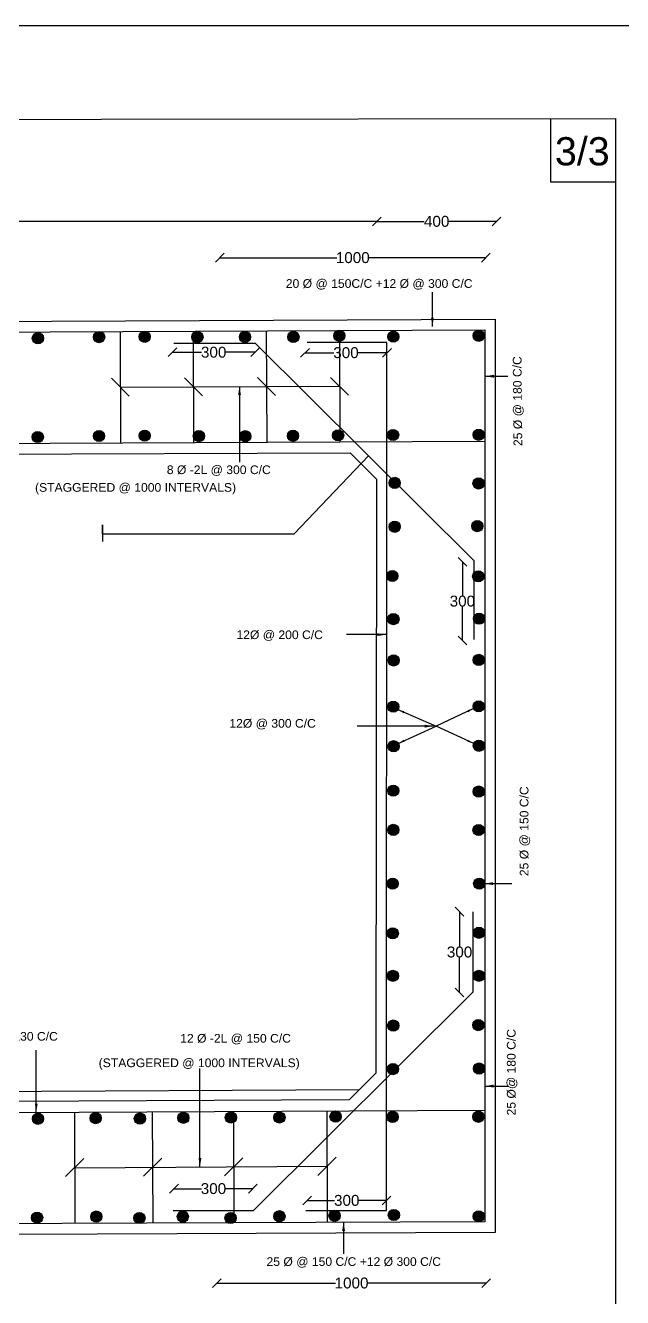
# Model space of a CAD drawing. Header units: metres. Extents: x -480 to 3266, y -8 to 1745.
# Drawn here: x 2079 to 2627, y 578 to 1745 of the extents above; entities that cross this region are included whole.
import ezdxf

# ---------------------------------------------------------------- set-up
doc = ezdxf.new("R2010")
doc.units = ezdxf.units.M
doc.header["$MEASUREMENT"] = 0
doc.layers.add('DIMENSION', color=255, linetype='Continuous')
doc.layers.add('TEXT', color=255, linetype='Continuous')
doc.styles.get("Standard").update_dxf_attribs({"font": 'arial.ttf'})
doc.dimstyles.get("Standard").update_dxf_attribs({"dimtxt": 10, "dimasz": 8, "dimexe": 0.18, "dimexo": 0.0625, "dimgap": 0.09, "dimtad": 0, "dimtih": 1, "dimtoh": 1, "dimdec": 0, "dimzin": 0, "dimdsep": 46, "dimtxsty": 'Standard', "dimblk": 'OBLIQUE', "dimcen": 0, "dimse1": 1, "dimse2": 1, "dimadec": 0, "dimazin": 0, "dimtfac": 1, "dimtdec": 0, "dimtofl": 0, "dimtmove": 0, "dimatfit": 3, "dimfxl": 1, "dimtolj": 1, "dimtzin": 0, "dimarcsym": 0})
picture_1 = doc.add_image_def('image1.jpg', size_in_pixel=(7220, 3380))

# ---------------------------------------------------------------- blocks, each defined once
blk = doc.blocks.new('_Oblique')
at = {"color": 0, "linetype": 'ByBlock', "lineweight": -2}
blk.add_line((-0.5, -0.5), (0.5, 0.5), dxfattribs=at)
blk = doc.blocks.new('*D29')
at = {"layer": 'Defpoints', "color": 0, "transparency": 16777216}
for p in [(1670, 1565.5), (2401.2, 1565.6), (2401.2, 1565.5)]:
    blk.add_point(p, dxfattribs=at)
at = {"layer": 'DIMENSION', "color": 0, "lineweight": -2, "transparency": 16777216}
for p, q in [((1670, 1565.6), (2020.6, 1565.6)), ((2401.2, 1565.6), (2050.6, 1565.6))]:
    blk.add_line(p, q, dxfattribs=at)
at = {"layer": 'DIMENSION', "color": 0, "lineweight": -2, "transparency": 16777216, "xscale": 8, "yscale": 8, "zscale": 8, "rotation": 180}
blk.add_blockref('_Oblique', (1670, 1565.6), dxfattribs=at)
at = {"layer": 'DIMENSION', "color": 0, "lineweight": -2, "transparency": 16777216, "xscale": 8, "yscale": 8, "zscale": 8}
blk.add_blockref('_Oblique', (2401.2, 1565.6), dxfattribs=at)
at = {"layer": 'DIMENSION', "color": 0, "transparency": 16777216, "insert": (2035.6, 1565.6), "char_height": 10, "attachment_point": 5}
blk.add_mtext('\\A1;3000', dxfattribs=at)
blk = doc.blocks.new('*D30')
at = {"layer": 'Defpoints', "color": 0, "transparency": 16777216}
for p in [(2401.2, 1565.6), (2510.8, 1565.6), (2510.8, 1565.6)]:
    blk.add_point(p, dxfattribs=at)
at = {"layer": 'DIMENSION', "color": 0, "lineweight": -2, "transparency": 16777216}
for p, q in [((2401.2, 1565.6), (2444.6, 1565.6)), ((2510.8, 1565.6), (2467.3, 1565.6))]:
    blk.add_line(p, q, dxfattribs=at)
at = {"layer": 'DIMENSION', "color": 0, "lineweight": -2, "transparency": 16777216, "xscale": 8, "yscale": 8, "zscale": 8, "rotation": 180}
blk.add_blockref('_Oblique', (2401.2, 1565.6), dxfattribs=at)
at = {"layer": 'DIMENSION', "color": 0, "lineweight": -2, "transparency": 16777216, "xscale": 8, "yscale": 8, "zscale": 8}
blk.add_blockref('_Oblique', (2510.8, 1565.6), dxfattribs=at)
at = {"layer": 'DIMENSION', "color": 0, "transparency": 16777216, "insert": (2456, 1565.6), "char_height": 10, "attachment_point": 5}
blk.add_mtext('\\A1;400', dxfattribs=at)
blk = doc.blocks.new('*D32')
at = {"layer": 'Defpoints', "color": 0, "transparency": 16777216}
for p in [(2257.1, 1531.7), (2501, 1532.3), (2501, 1531.7)]:
    blk.add_point(p, dxfattribs=at)
at = {"layer": 'DIMENSION', "color": 0, "lineweight": -2, "transparency": 16777216}
for p, q in [((2257.1, 1532.3), (2364.5, 1532.3)), ((2501, 1532.3), (2393.6, 1532.3))]:
    blk.add_line(p, q, dxfattribs=at)
at = {"layer": 'DIMENSION', "color": 0, "lineweight": -2, "transparency": 16777216, "xscale": 8, "yscale": 8, "zscale": 8, "rotation": 180}
blk.add_blockref('_Oblique', (2257.1, 1532.3), dxfattribs=at)
at = {"layer": 'DIMENSION', "color": 0, "lineweight": -2, "transparency": 16777216, "xscale": 8, "yscale": 8, "zscale": 8}
blk.add_blockref('_Oblique', (2501, 1532.3), dxfattribs=at)
at = {"layer": 'DIMENSION', "color": 0, "transparency": 16777216, "insert": (2379, 1532.3), "char_height": 10, "attachment_point": 5}
blk.add_mtext('\\A1;1000', dxfattribs=at)
blk = doc.blocks.new('*D37')
at = {"layer": 'Defpoints', "color": 0, "transparency": 16777216}
for p in [(2213.5, 1445.9), (2289.4, 1445.9), (2289.4, 1445.5)]:
    blk.add_point(p, dxfattribs=at)
at = {"layer": 'DIMENSION', "color": 0, "lineweight": -2, "transparency": 16777216}
for p, q in [((2213.5, 1445.5), (2240.3, 1445.5)), ((2289.4, 1445.5), (2262.6, 1445.5))]:
    blk.add_line(p, q, dxfattribs=at)
at = {"layer": 'DIMENSION', "color": 0, "lineweight": -2, "transparency": 16777216, "xscale": 8, "yscale": 8, "zscale": 8, "rotation": 180}
blk.add_blockref('_Oblique', (2213.5, 1445.5), dxfattribs=at)
at = {"layer": 'DIMENSION', "color": 0, "lineweight": -2, "transparency": 16777216, "xscale": 8, "yscale": 8, "zscale": 8}
blk.add_blockref('_Oblique', (2289.4, 1445.5), dxfattribs=at)
at = {"layer": 'DIMENSION', "color": 0, "transparency": 16777216, "insert": (2251.4, 1445.5), "char_height": 10, "attachment_point": 5}
blk.add_mtext('\\A1;300', dxfattribs=at)
blk = doc.blocks.new('*D49')
at = {"layer": 'Defpoints', "color": 0, "transparency": 16777216}
for p in [(2335.2, 1445.1), (2410.4, 1445.1), (2410.4, 1445.1)]:
    blk.add_point(p, dxfattribs=at)
at = {"layer": 'DIMENSION', "color": 0, "lineweight": -2, "transparency": 16777216}
for p, q in [((2335.2, 1445.1), (2361.7, 1445.1)), ((2410.4, 1445.1), (2383.9, 1445.1))]:
    blk.add_line(p, q, dxfattribs=at)
at = {"layer": 'DIMENSION', "color": 0, "lineweight": -2, "transparency": 16777216, "xscale": 8, "yscale": 8, "zscale": 8, "rotation": 180}
blk.add_blockref('_Oblique', (2335.2, 1445.1), dxfattribs=at)
at = {"layer": 'DIMENSION', "color": 0, "lineweight": -2, "transparency": 16777216, "xscale": 8, "yscale": 8, "zscale": 8}
blk.add_blockref('_Oblique', (2410.4, 1445.1), dxfattribs=at)
at = {"layer": 'DIMENSION', "color": 0, "transparency": 16777216, "insert": (2372.8, 1445.1), "char_height": 10, "attachment_point": 5}
blk.add_mtext('\\A1;300', dxfattribs=at)
blk = doc.blocks.new('*D39')
at = {"layer": 'Defpoints', "color": 0, "transparency": 16777216}
for p in [(2479.6, 1253.2), (2479.6, 1181.1), (2479.6, 1181.1)]:
    blk.add_point(p, dxfattribs=at)
at = {"layer": 'DIMENSION', "color": 0, "lineweight": -2, "transparency": 16777216}
for p, q in [((2479.6, 1253.2), (2479.6, 1222.3)), ((2479.6, 1181.1), (2479.6, 1211.9))]:
    blk.add_line(p, q, dxfattribs=at)
at = {"layer": 'DIMENSION', "color": 0, "lineweight": -2, "transparency": 16777216, "xscale": 8, "yscale": 8, "zscale": 8}
for p, rotation in [((2479.6, 1253.2), 90), ((2479.6, 1181.1), 270)]:
    blk.add_blockref('_Oblique', p, dxfattribs=dict(at, rotation=rotation))
at = {"layer": 'DIMENSION', "color": 0, "transparency": 16777216, "insert": (2479.6, 1217.1), "char_height": 10, "attachment_point": 5}
blk.add_mtext('\\A1;300', dxfattribs=at)
blk = doc.blocks.new('*D40')
at = {"layer": 'Defpoints', "color": 0, "transparency": 16777216}
for p in [(2479.1, 932.2), (2477, 858), (2479.1, 858)]:
    blk.add_point(p, dxfattribs=at)
at = {"layer": 'DIMENSION', "color": 0, "lineweight": -2, "transparency": 16777216}
for p, q in [((2477, 932.2), (2477, 900.3)), ((2477, 858), (2477, 889.9))]:
    blk.add_line(p, q, dxfattribs=at)
at = {"layer": 'DIMENSION', "color": 0, "lineweight": -2, "transparency": 16777216, "xscale": 8, "yscale": 8, "zscale": 8}
for p, rotation in [((2477, 932.2), 90), ((2477, 858), 270)]:
    blk.add_blockref('_Oblique', p, dxfattribs=dict(at, rotation=rotation))
at = {"layer": 'DIMENSION', "color": 0, "transparency": 16777216, "insert": (2477, 895.1), "char_height": 10, "attachment_point": 5}
blk.add_mtext('\\A1;300', dxfattribs=at)
blk = doc.blocks.new('*D44')
at = {"layer": 'Defpoints', "color": 0, "transparency": 16777216}
for p in [(2287.4, 678), (2215, 675.3), (2287.4, 675.3)]:
    blk.add_point(p, dxfattribs=at)
at = {"layer": 'DIMENSION', "color": 0, "lineweight": -2, "transparency": 16777216}
for p, q in [((2215, 678), (2240.1, 678)), ((2287.4, 678), (2262.3, 678))]:
    blk.add_line(p, q, dxfattribs=at)
at = {"layer": 'DIMENSION', "color": 0, "lineweight": -2, "transparency": 16777216, "xscale": 8, "yscale": 8, "zscale": 8, "rotation": 180}
blk.add_blockref('_Oblique', (2215, 678), dxfattribs=at)
at = {"layer": 'DIMENSION', "color": 0, "lineweight": -2, "transparency": 16777216, "xscale": 8, "yscale": 8, "zscale": 8}
blk.add_blockref('_Oblique', (2287.4, 678), dxfattribs=at)
at = {"layer": 'DIMENSION', "color": 0, "transparency": 16777216, "insert": (2251.2, 678), "char_height": 10, "attachment_point": 5}
blk.add_mtext('\\A1;300', dxfattribs=at)
blk = doc.blocks.new('*D50')
at = {"layer": 'Defpoints', "color": 0, "transparency": 16777216}
for p in [(2337.1, 668.9), (2337.1, 667.2), (2410, 668.9)]:
    blk.add_point(p, dxfattribs=at)
at = {"layer": 'DIMENSION', "color": 0, "lineweight": -2, "transparency": 16777216}
for p, q in [((2337.1, 667.2), (2362.4, 667.2)), ((2410, 667.2), (2384.7, 667.2))]:
    blk.add_line(p, q, dxfattribs=at)
at = {"layer": 'DIMENSION', "color": 0, "lineweight": -2, "transparency": 16777216, "xscale": 8, "yscale": 8, "zscale": 8, "rotation": 180}
blk.add_blockref('_Oblique', (2337.1, 667.2), dxfattribs=at)
at = {"layer": 'DIMENSION', "color": 0, "lineweight": -2, "transparency": 16777216, "xscale": 8, "yscale": 8, "zscale": 8}
blk.add_blockref('_Oblique', (2410, 667.2), dxfattribs=at)
at = {"layer": 'DIMENSION', "color": 0, "transparency": 16777216, "insert": (2373.5, 667.2), "char_height": 10, "attachment_point": 5}
blk.add_mtext('\\A1;300', dxfattribs=at)
blk = doc.blocks.new('*D46')
at = {"layer": 'Defpoints', "color": 0, "transparency": 16777216}
for p in [(2254.3, 590.1), (2501.4, 591.4), (2501.4, 590.1)]:
    blk.add_point(p, dxfattribs=at)
at = {"layer": 'DIMENSION', "color": 0, "lineweight": -2, "transparency": 16777216}
for p, q in [((2254.3, 591.4), (2363.3, 591.4)), ((2501.4, 591.4), (2392.4, 591.4))]:
    blk.add_line(p, q, dxfattribs=at)
at = {"layer": 'DIMENSION', "color": 0, "lineweight": -2, "transparency": 16777216, "xscale": 8, "yscale": 8, "zscale": 8, "rotation": 180}
blk.add_blockref('_Oblique', (2254.3, 591.4), dxfattribs=at)
at = {"layer": 'DIMENSION', "color": 0, "lineweight": -2, "transparency": 16777216, "xscale": 8, "yscale": 8, "zscale": 8}
blk.add_blockref('_Oblique', (2501.4, 591.4), dxfattribs=at)
at = {"layer": 'DIMENSION', "color": 0, "transparency": 16777216, "insert": (2377.9, 591.4), "char_height": 10, "attachment_point": 5}
blk.add_mtext('\\A1;1000', dxfattribs=at)

msp = doc.modelspace()

# ---------------------------------------------------------------- hatches: boundary and pattern name
at = {"layer": 'TEXT'}
h = msp.add_hatch(color=7, dxfattribs=at)
edge = h.paths.add_edge_path()
edge.add_arc((2090.1, 1458.4), 5.14, 0, 360)
h = msp.add_hatch(color=7, dxfattribs=at)
edge = h.paths.add_edge_path()
edge.add_arc((2146.3, 1459.4), 5.14, 0, 360)
h = msp.add_hatch(color=7, dxfattribs=at)
edge = h.paths.add_edge_path()
edge.add_arc((2188.1, 1459.7), 5.14, 0, 360)
h = msp.add_hatch(color=7, dxfattribs=at)
edge = h.paths.add_edge_path()
edge.add_arc((2236.5, 1459.4), 5.14, 0, 360)
h = msp.add_hatch(color=7, dxfattribs=at)
edge = h.paths.add_edge_path()
edge.add_arc((2280.1, 1459.6), 5.14, 0, 360)
h = msp.add_hatch(color=7, dxfattribs=at)
edge = h.paths.add_edge_path()
edge.add_arc((2324.6, 1459.6), 5.14, 0, 360)
h = msp.add_hatch(color=7, dxfattribs=at)
edge = h.paths.add_edge_path()
edge.add_arc((2366.7, 1460.6), 5.14, 0, 360)
h = msp.add_hatch(color=7, dxfattribs=at)
edge = h.paths.add_edge_path()
edge.add_arc((2416.2, 1459.8), 5.14, 0, 360)
h = msp.add_hatch(color=7, dxfattribs=at)
edge = h.paths.add_edge_path()
edge.add_arc((2494.6, 1460.6), 5.14, 0, 360)
h = msp.add_hatch(color=7, dxfattribs=at)
edge = h.paths.add_edge_path()
edge.add_arc((2090, 1367.7), 5.14, 0, 360)
h = msp.add_hatch(color=7, dxfattribs=at)
edge = h.paths.add_edge_path()
edge.add_arc((2146.2, 1368.7), 5.14, 0, 360)
h = msp.add_hatch(color=7, dxfattribs=at)
edge = h.paths.add_edge_path()
edge.add_arc((2188.1, 1369), 5.14, 0, 360)
h = msp.add_hatch(color=7, dxfattribs=at)
edge = h.paths.add_edge_path()
edge.add_arc((2237.8, 1368.6), 5.14, 0, 360)
h = msp.add_hatch(color=7, dxfattribs=at)
edge = h.paths.add_edge_path()
edge.add_arc((2280.4, 1368.5), 5.14, 0, 360)
h = msp.add_hatch(color=7, dxfattribs=at)
edge = h.paths.add_edge_path()
edge.add_arc((2324.2, 1368.9), 5.14, 0, 360)
h = msp.add_hatch(color=7, dxfattribs=at)
edge = h.paths.add_edge_path()
edge.add_arc((2365.6, 1369.3), 5.14, 0, 360)
h = msp.add_hatch(color=7, dxfattribs=at)
edge = h.paths.add_edge_path()
edge.add_arc((2416, 1369.6), 5.14, 0, 360)
h = msp.add_hatch(color=7, dxfattribs=at)
edge = h.paths.add_edge_path()
edge.add_arc((2494.5, 1369.8), 5.14, 0, 360)
h = msp.add_hatch(color=7, dxfattribs=at)
edge = h.paths.add_edge_path()
edge.add_arc((2417.5, 1325.6), 5.14, 0, 360)
h = msp.add_hatch(color=7, dxfattribs=at)
edge = h.paths.add_edge_path()
edge.add_arc((2494.4, 1325.1), 5.14, 0, 360)
h = msp.add_hatch(color=7, dxfattribs=at)
edge = h.paths.add_edge_path()
edge.add_arc((2417.5, 1285.4), 5.14, 0, 360)
h = msp.add_hatch(color=7, dxfattribs=at)
edge = h.paths.add_edge_path()
edge.add_arc((2493.3, 1286), 5.14, 0, 360)
h = msp.add_hatch(color=7, dxfattribs=at)
edge = h.paths.add_edge_path()
edge.add_arc((2415.3, 1240.2), 5.14, 0, 360)
h = msp.add_hatch(color=7, dxfattribs=at)
edge = h.paths.add_edge_path()
edge.add_arc((2494.1, 1239.9), 5.14, 0, 360)
h = msp.add_hatch(color=7, dxfattribs=at)
edge = h.paths.add_edge_path()
edge.add_arc((2416.3, 1200.6), 5.14, 0, 360)
h = msp.add_hatch(color=7, dxfattribs=at)
edge = h.paths.add_edge_path()
edge.add_arc((2494.9, 1201), 5.14, 0, 360)
h = msp.add_hatch(color=7, dxfattribs=at)
edge = h.paths.add_edge_path()
edge.add_arc((2416.5, 1162.7), 5.14, 0, 360)
h = msp.add_hatch(color=7, dxfattribs=at)
edge = h.paths.add_edge_path()
edge.add_arc((2494.6, 1163.2), 5.14, 0, 360)
h = msp.add_hatch(color=7, dxfattribs=at)
edge = h.paths.add_edge_path()
edge.add_arc((2416.1, 1120.3), 5.14, 0, 360)
h = msp.add_hatch(color=7, dxfattribs=at)
edge = h.paths.add_edge_path()
edge.add_arc((2494.5, 1120.6), 5.14, 0, 360)
h = msp.add_hatch(color=7, dxfattribs=at)
edge = h.paths.add_edge_path()
edge.add_arc((2416.4, 1084), 5.14, 0, 360)
h = msp.add_hatch(color=7, dxfattribs=at)
edge = h.paths.add_edge_path()
edge.add_arc((2494.7, 1084.4), 5.14, 0, 360)
h = msp.add_hatch(color=7, dxfattribs=at)
edge = h.paths.add_edge_path()
edge.add_arc((2416.1, 1043.2), 5.14, 0, 360)
h = msp.add_hatch(color=7, dxfattribs=at)
edge = h.paths.add_edge_path()
edge.add_arc((2494.6, 1042.4), 5.14, 0, 360)
h = msp.add_hatch(color=7, dxfattribs=at)
edge = h.paths.add_edge_path()
edge.add_arc((2416.2, 1007.2), 5.14, 0, 360)
h = msp.add_hatch(color=7, dxfattribs=at)
edge = h.paths.add_edge_path()
edge.add_arc((2494.4, 1007.1), 5.14, 0, 360)
h = msp.add_hatch(color=7, dxfattribs=at)
edge = h.paths.add_edge_path()
edge.add_arc((2415.6, 957.9), 5.14, 0, 360)
h = msp.add_hatch(color=7, dxfattribs=at)
edge = h.paths.add_edge_path()
edge.add_arc((2495, 957.9), 5.14, 0, 360)
h = msp.add_hatch(color=7, dxfattribs=at)
edge = h.paths.add_edge_path()
edge.add_arc((2415.7, 912.3), 5.14, 0, 360)
h = msp.add_hatch(color=7, dxfattribs=at)
edge = h.paths.add_edge_path()
edge.add_arc((2494.8, 912.8), 5.14, 0, 360)
h = msp.add_hatch(color=7, dxfattribs=at)
edge = h.paths.add_edge_path()
edge.add_arc((2415.8, 873.3), 5.14, 0, 360)
h = msp.add_hatch(color=7, dxfattribs=at)
edge = h.paths.add_edge_path()
edge.add_arc((2494.8, 873.3), 5.14, 0, 360)
h = msp.add_hatch(color=7, dxfattribs=at)
edge = h.paths.add_edge_path()
edge.add_arc((2416.1, 827.7), 5.14, 0, 360)
h = msp.add_hatch(color=7, dxfattribs=at)
edge = h.paths.add_edge_path()
edge.add_arc((2494.2, 828.1), 5.14, 0, 360)
h = msp.add_hatch(color=7, dxfattribs=at)
edge = h.paths.add_edge_path()
edge.add_arc((2415.9, 787.7), 5.14, 0, 360)
h = msp.add_hatch(color=7, dxfattribs=at)
edge = h.paths.add_edge_path()
edge.add_arc((2494.9, 788.2), 5.14, 0, 360)
h = msp.add_hatch(color=7, dxfattribs=at)
edge = h.paths.add_edge_path()
edge.add_arc((2090.2, 742.1), 5.14, 0, 360)
h = msp.add_hatch(color=7, dxfattribs=at)
edge = h.paths.add_edge_path()
edge.add_arc((2143.1, 742.7), 5.14, 0, 360)
h = msp.add_hatch(color=7, dxfattribs=at)
edge = h.paths.add_edge_path()
edge.add_arc((2183.7, 742.3), 5.14, 0, 360)
h = msp.add_hatch(color=7, dxfattribs=at)
edge = h.paths.add_edge_path()
edge.add_arc((2223.6, 743), 5.14, 0, 360)
h = msp.add_hatch(color=7, dxfattribs=at)
edge = h.paths.add_edge_path()
edge.add_arc((2267.2, 743.3), 5.14, 0, 360)
h = msp.add_hatch(color=7, dxfattribs=at)
edge = h.paths.add_edge_path()
edge.add_arc((2311.7, 743.3), 5.14, 0, 360)
h = msp.add_hatch(color=7, dxfattribs=at)
edge = h.paths.add_edge_path()
edge.add_arc((2363.2, 744.2), 5.14, 0, 360)
h = msp.add_hatch(color=7, dxfattribs=at)
edge = h.paths.add_edge_path()
edge.add_arc((2415.5, 743.8), 5.14, 0, 360)
h = msp.add_hatch(color=7, dxfattribs=at)
edge = h.paths.add_edge_path()
edge.add_arc((2494.3, 744), 5.14, 0, 360)
h = msp.add_hatch(color=7, dxfattribs=at)
edge = h.paths.add_edge_path()
edge.add_arc((2089.4, 651.4), 5.14, 0, 360)
h = msp.add_hatch(color=7, dxfattribs=at)
edge = h.paths.add_edge_path()
edge.add_arc((2143.7, 652.4), 5.14, 0, 360)
h = msp.add_hatch(color=7, dxfattribs=at)
edge = h.paths.add_edge_path()
edge.add_arc((2183.3, 651.1), 5.14, 0, 360)
h = msp.add_hatch(color=7, dxfattribs=at)
edge = h.paths.add_edge_path()
edge.add_arc((2223.1, 652.4), 5.14, 0, 360)
h = msp.add_hatch(color=7, dxfattribs=at)
edge = h.paths.add_edge_path()
edge.add_arc((2266.9, 651.1), 5.14, 0, 360)
h = msp.add_hatch(color=7, dxfattribs=at)
edge = h.paths.add_edge_path()
edge.add_arc((2311.7, 652.7), 5.14, 0, 360)
h = msp.add_hatch(color=7, dxfattribs=at)
edge = h.paths.add_edge_path()
edge.add_arc((2362.3, 653.1), 5.14, 0, 360)
h = msp.add_hatch(color=7, dxfattribs=at)
edge = h.paths.add_edge_path()
edge.add_arc((2416.7, 653.8), 5.14, 0, 360)
h = msp.add_hatch(color=7, dxfattribs=at)
edge = h.paths.add_edge_path()
edge.add_arc((2494.6, 652.6), 5.14, 0, 360)

# ---------------------------------------------------------------- linework, layer by layer
at = {"layer": 'TEXT', "color": 7}
for points in [[(260.4, 1657), (2620.2, 1660), (2620.2, 95.5), (260.4, 92.6)], [(1559.9, 1471.7), (2509.8, 1475.8), (2509.8, 637.8), (1559.8, 633.8)], [(1569.7, 1461.8), (2500.1, 1466.1), (2500.1, 647.7), (1569.7, 643.8)]]:
    msp.add_lwpolyline(points, close=True, dxfattribs=at)
for points in [[(2560.4, 1659.9), (2560.4, 1602), (2620.2, 1602)], [(2165.5, 1464.5), (2166, 1362.3)], [(2232.6, 1464.8), (2233, 1362.7)], [(2299.7, 1465.2), (2300.1, 1363)], [(2366.7, 1465.5), (2367.1, 1363.3)], [(2214.9, 1454), (2289.5, 1454), (2490.1, 1254.5), (2490.1, 1181.8)], [(2336, 658.1), (2410, 658.1), (2410.4, 1454.5), (2337.1, 1454.5)], [(2173.9, 1405.3), (2157.6, 1421.6)], [(2165.7, 1413.4), (2366.9, 1414.3)], [(2241, 1405.6), (2224.6, 1421.9)], [(2308.1, 1405.9), (2291.7, 1422.2)], [(2375.1, 1406.2), (2358.7, 1422.4)], [(1569.7, 1359.6), (2500.1, 1363.9)], [(1669.6, 1326.3), (1694.2, 1350.8), (2376.6, 1353.2), (2400.8, 1329), (2400.3, 783.9), (2375.6, 759.6), (1693.6, 756.1), (1669.2, 780.4), (1669.6, 1326.3)], [(2393.5, 1350.5), (2324.8, 1278.7), (2149.3, 1278.7), (2149.3, 1287.3), (2149.3, 1278.7), (2149.3, 1272)], [(2214.2, 657.9), (2287.9, 657.9), (2489.4, 858.7), (2489.4, 931.9)], [(1684.4, 765.3), (2385.3, 769.1)], [(1569.7, 745.5), (2500.1, 750.1)], [(2123.7, 748.3), (2124.1, 646.5)], [(2195.1, 748.6), (2195.5, 646.8)], [(2269.5, 749), (2269.9, 647.2)], [(2355.2, 749.4), (2355.6, 647.6)], [(2132.3, 705.7), (2115.5, 689.1)], [(2203.7, 706), (2186.9, 689.4)], [(2278.1, 706.4), (2261.3, 689.8)], [(2363.8, 706.8), (2347, 690.2)], [(2123.9, 697), (2355.4, 698.5)]]:
    msp.add_lwpolyline(points, dxfattribs=at)
for centre in [(2090.1, 1458.4), (2146.3, 1459.4), (2188.1, 1459.7), (2236.5, 1459.4), (2280.1, 1459.6), (2324.6, 1459.6), (2366.7, 1460.6), (2416.2, 1459.8), (2494.6, 1460.6), (2090, 1367.7), (2146.2, 1368.7), (2188.1, 1369), (2237.8, 1368.6), (2280.4, 1368.5), (2324.2, 1368.9), (2365.6, 1369.3), (2416, 1369.6), (2494.5, 1369.8), (2417.5, 1325.6), (2494.4, 1325.1), (2417.5, 1285.4), (2493.3, 1286), (2415.3, 1240.2), (2494.1, 1239.9), (2416.3, 1200.6), (2494.9, 1201), (2416.5, 1162.7), (2494.6, 1163.2), (2416.1, 1120.3), (2494.5, 1120.6), (2416.4, 1084), (2494.7, 1084.4), (2416.1, 1043.2), (2494.6, 1042.4), (2416.2, 1007.2), (2494.4, 1007.1), (2415.6, 957.9), (2495, 957.9), (2415.7, 912.3), (2494.8, 912.8), (2415.8, 873.3), (2494.8, 873.3), (2416.1, 827.7), (2494.2, 828.1), (2415.9, 787.7), (2494.9, 788.2), (2090.2, 742.1), (2143.1, 742.7), (2183.7, 742.3), (2223.6, 743), (2267.2, 743.3), (2311.7, 743.3), (2363.2, 744.2), (2415.5, 743.8), (2494.3, 744), (2089.4, 651.4), (2143.7, 652.4), (2183.3, 651.1), (2223.1, 652.4), (2266.9, 651.1), (2311.7, 652.7), (2362.3, 653.1), (2416.7, 653.8), (2494.6, 652.6)]:
    msp.add_circle(centre, 5.14, dxfattribs=at)

# ---------------------------------------------------------------- texts
for s, height, p in [('3/3', 25.87, (2564.5, 1617)), ('20 Ø @ 150C/C +12 Ø @ 300 C/C', 7.966, (2317.6, 1504.6)), ('8 Ø -2L @ 300 C/C ', 7.966, (2208.4, 1333.7)), ('(STAGGERED @ 1000 INTERVALS)', 7.966, (2087.5, 1317.5)), ('12Ø @ 200 C/C', 7.966, (2272.3, 1182.3)), ('12Ø @ 300 C/C', 7.966, (2265.8, 1101)), ('25Ø @ 130 C/C', 7.966, (2029.1, 813.8)), ('12 Ø -2L @ 150 C/C', 7.966, (2220.7, 812)), ('(STAGGERED @ 1000 INTERVALS)', 7.966, (2145.9, 789.5)), ('25 Ø @ 150 C/C +12 Ø 300 C/C', 7.966, (2299.9, 607.1))]:
    msp.add_text(s, height=height, dxfattribs=at).set_placement(p)
for s, rotation, p in [('25 Ø @ 180 C/C', 90.4945, (2534.5, 1359.5)), ('25 Ø @ 150 C/C', 90, (2540.2, 964.8)), ('25 Ø@ 180 C/C ', 90, (2528.4, 745.2))]:
    msp.add_text(s, height=7.966, rotation=rotation, dxfattribs=at).set_placement(p)

# ---------------------------------------------------------------- dimensions: what is measured, and where the dimension line sits
at = {"layer": 'DIMENSION', "color": 7}
for base, p1, p2, text, picture, middle in [((2401.2, 1565.6), (1670, 1565.5), (2401.2, 1565.5), '3000', '*D29', (2035.6, 1565.6)), ((2510.8, 1565.6), (2401.2, 1565.6), (2510.8, 1565.6), '400', '*D30', (2456, 1565.6)), ((2501, 1532.3), (2257.1, 1531.7), (2501, 1531.7), '1000', '*D32', (2379, 1532.3)), ((2289.4, 1445.5), (2213.5, 1445.9), (2289.4, 1445.9), '300', '*D37', (2251.4, 1445.5)), ((2410.4, 1445.1), (2335.2, 1445.1), (2410.4, 1445.1), '300', '*D49', (2372.8, 1445.1)), ((2287.4, 678), (2215, 675.3), (2287.4, 675.3), '300', '*D44', (2251.2, 678)), ((2337.1, 667.2), (2410, 668.9), (2337.1, 668.9), '300', '*D50', (2373.5, 667.2)), ((2501.4, 591.4), (2254.3, 590.1), (2501.4, 590.1), '1000', '*D46', (2377.9, 591.4))]:
    dim = msp.add_linear_dim(base=base, p1=p1, p2=p2, text=text, dimstyle='Standard', dxfattribs=at)
    dim.commit()
    dim.dimension.update_dxf_attribs({"geometry": picture, "text_midpoint": middle})
for base, p1, p2, picture, middle in [((2479.6, 1181.1), (2479.6, 1253.2), (2479.6, 1181.1), '*D39', (2479.6, 1217.1)), ((2477, 858), (2479.1, 932.2), (2479.1, 858), '*D40', (2477, 895.1))]:
    dim = msp.add_linear_dim(base=base, p1=p1, p2=p2, angle=90, text='300', dimstyle='Standard', dxfattribs=at)
    dim.commit()
    dim.dimension.update_dxf_attribs({"geometry": picture, "text_midpoint": middle})

# ---------------------------------------------------------------- pictures from other files: only their frames are drawn
at = {"layer": 'TEXT', "color": 7}
image = msp.add_image(picture_1, insert=(-480, -8.2), size_in_units=(3745.9, 1753.6), dxfattribs=dict(at, fade=35))
image.dxf.flags = 7

# ---------------------------------------------------------------- leaders
at = {"layer": 'DIMENSION', "color": 7}
for points in [[(2452.1, 1469.2), (2452.1, 1500.7)], [(2500.5, 1423.5), (2521.4, 1423.5)], [(2275.1, 1414.2), (2275.1, 1344.6)], [(2409.5, 1186.4), (2373.4, 1186.4)], [(2453, 1102.4), (2383.1, 1102.4)], [(2499.8, 957.9), (2525.1, 957.9)], [(2088.6, 748.1), (2088.6, 805.2)], [(2238.8, 698.1), (2238.8, 788.2)], [(2500.2, 772.1), (2521.7, 772.1)], [(2370.6, 647.3), (2370.6, 618.1)]]:
    msp.add_leader(points, dimstyle='Standard', override={"dimgap": 0.09, "dimtad": 0}, dxfattribs=at)
at = {"layer": 'TEXT', "color": 7}
for points in [[(2420.5, 1117.6), (2455.4, 1102.3)], [(2489.8, 1118.5), (2455.4, 1102.3)], [(2420.8, 1086.6), (2455.4, 1102.3)], [(2490, 1086.5), (2455.4, 1102.3)]]:
    msp.add_leader(points, dimstyle='Standard', override={"dimasz": 6}, dxfattribs=at)

doc.saveas('drawing.dxf')
